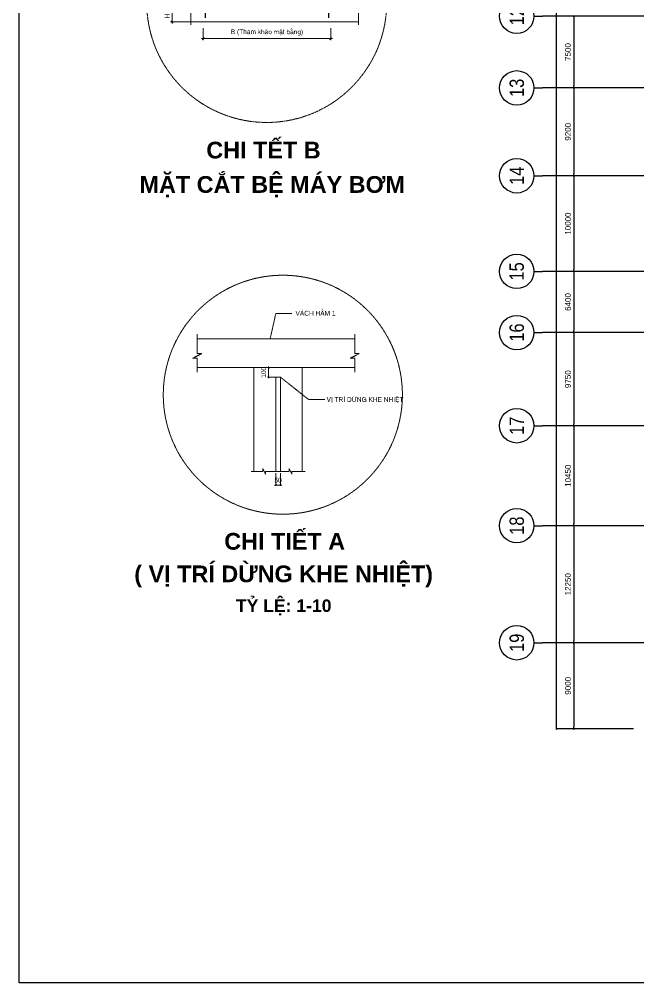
# Model space of a CAD drawing. Header units: millimetres. Extents: x 3718783 to 4027851, y 882487 to 1100782.
# Drawn here: x 3718783 to 3783429, y 882487 to 983271 of the extents above; entities that cross this region are included whole.
import ezdxf
from ezdxf.enums import TextEntityAlignment as Align

# ---------------------------------------------------------------- set-up
doc = ezdxf.new("R2010")
doc.units = ezdxf.units.MM
doc.header["$LTSCALE"] = 200
doc.header["$MEASUREMENT"] = 0
for name, pattern in [('CENTER', [2, 1.25, -0.25, 0.25, -0.25]), ('CHG_XX_Cot_Ham 1$0$MB_Luoi truc$0$Center101', [13, 10, -1, 1, -1]), ('CHG_XX_Luoi truc$0$MB_Luoi truc$0$Center101', [13, 10, -1, 1, -1]), ('HIDDEN', [0.375, 0.25, -0.125])]:
    doc.linetypes.add(name, pattern=pattern)
doc.layers.get('Defpoints').update_dxf_attribs({"color": 14, "lineweight": 0})
for name, color, linetype in [('CHG_XX_Cot_Ham 1$0$mb_cot tang 1-3$0$Concrete Line', 6, 'Continuous'), ('CHG_XX_Luoi truc$0$Grid', 34, 'Continuous'), ('CHG_XX_Luoi truc$0$Grid Line', 251, 'CHG_XX_Luoi truc$0$MB_Luoi truc$0$Center101'), ('DTE-MEP-E-SLAB TEXT', 6, 'Continuous'), ('mb_cot tang 1-3$0$Concrete Line', 6, 'Continuous'), ('TEXT P X', 1, 'Continuous')]:
    doc.layers.add(name, color=color, linetype=linetype)
for name, color, linetype, lineweight in [('CHG_XX_Cot_Ham 1$0$MB_Luoi truc$0$Dim 300', 1, 'Continuous', 5), ('CHG_XX_Cot_Ham 1$0$MB_Luoi truc$0$Grid Line', 251, 'CHG_XX_Cot_Ham 1$0$MB_Luoi truc$0$Center101', 9), ('CHG_XX_Damsan_Ham 1$0$DGIONG', 4, 'Continuous', 13), ('CHUNHO', 7, 'CENTER', 13), ('CHUTO', 51, 'Continuous', 15), ('DBAO', 3, 'Continuous', 13), ('DGIONG', 4, 'Continuous', 13), ('DMo', 254, 'HIDDEN', 9), ('KTH', 154, 'Continuous', 9), ('STICK', 1, 'Continuous', 9)]:
    doc.layers.add(name, color=color, linetype=linetype, lineweight=lineweight)
doc.styles.add('ArialB', font='arialbd.ttf')
doc.styles.add('CHG_XX_Cot_Ham 1$0$MB_Luoi truc$0$Arial_C', font='arial.ttf')
doc.styles.add('CHG_XX_Luoi truc$0$MB_Luoi truc$0$Grid A-F$0$VNI-HelveCB', font='VHELVCB_0.TTF')
doc.styles.add('Star-HelCon', font='VHELVCN_0.TTF')
doc.styles.add('TTP-HelCon', font='VHELVCN_0.TTF')
doc.dimstyles.new('CHG_XX_Cot_Ham 1$0$MB_Luoi truc$0$Dim 300 (A1-A2)', dxfattribs={"dimscale": 300, "dimtxt": 2, "dimasz": 0.7, "dimexe": 0, "dimexo": 1, "dimgap": 1, "dimtad": 1, "dimdec": 0, "dimzin": 12, "dimdsep": 46, "dimtxsty": 'CHG_XX_Cot_Ham 1$0$MB_Luoi truc$0$Arial_C', "dimblk": 'CHG_XX_Cot_Ham 1$0$MB_Luoi truc$0$_Dot', "dimcen": 1, "dimclrd": 256, "dimclre": 256, "dimclrt": 3, "dimadec": 0, "dimazin": 0, "dimtfac": 1, "dimtdec": 0, "dimtix": 1, "dimtmove": 2, "dimatfit": 3, "dimldrblk": 'CHG_XX_Cot_Ham 1$0$MB_Luoi truc$0$HTT Arrow 30', "dimfxl": 1, "dimtolj": 1, "dimtzin": 0, "dimarcsym": 0})
doc.dimstyles.new('Star-100', dxfattribs={"dimscale": 100, "dimtxt": 2, "dimasz": 1, "dimexe": 1, "dimexo": 0.0625, "dimgap": 0.5, "dimtad": 0, "dimdec": 0, "dimrnd": 1, "dimdsep": 46, "dimtxsty": 'Star-HelCon', "dimblk": 'Stick', "dimcen": 0, "dimdle": 1.5, "dimclrd": 256, "dimclre": 256, "dimclrt": 7, "dimadec": 0, "dimazin": 0, "dimtfac": 1, "dimtdec": 0, "dimtix": 1, "dimtmove": 2, "dimatfit": 0, "dimfxl": 1, "dimtvp": 1, "dimtolj": 1, "dimtzin": 0, "dimarcsym": 1})
doc.dimstyles.new('TTP-100', dxfattribs={"dimscale": 100, "dimtxt": 5, "dimasz": 1, "dimexe": 1, "dimexo": 0, "dimgap": 0.09, "dimtad": 0, "dimdec": 4, "dimrnd": 1, "dimdsep": 46, "dimtxsty": 'TTP-HelCon', "dimblk": 'Stick', "dimcen": 0.09, "dimdle": 1.5, "dimclrd": 256, "dimclre": 256, "dimclrt": 7, "dimadec": 0, "dimazin": 0, "dimtfac": 1, "dimtdec": 4, "dimtix": 1, "dimtmove": 0, "dimatfit": 3, "dimfxl": 1, "dimtvp": 1, "dimtolj": 1, "dimtzin": 0, "dimlwd": -1, "dimlwe": -1, "dimarcsym": 1})

# ---------------------------------------------------------------- blocks, each defined once
blk = doc.blocks.new('Stick')
at = {"layer": 'STICK'}
h = blk.add_hatch(color=256, dxfattribs=at)
edge = h.paths.add_edge_path()
edge.add_line((0.3, 0.5), (-0.5, -0.3))
edge.add_arc((-0.4, -0.4), 0.141, 135, 315)
edge.add_line((-0.3, -0.5), (0.5, 0.3))
edge.add_arc((0.4, 0.4), 0.141, 315, 495)
blk.add_line((1, 0), (-1, 0), dxfattribs=at)
blk.add_lwpolyline([(0.3, 0.5), (-0.5, -0.3, 1), (-0.3, -0.5), (0.5, 0.3, 1), (0.3, 0.5, 1)], format="xyb", dxfattribs=at)
blk = doc.blocks.new('*D20')
at = {"layer": 'Defpoints', "color": 0, "transparency": 16777216}
for p in [(3736692, 951591), (3738641, 951591), (3738641, 950091)]:
    blk.add_point(p, dxfattribs=at)
at = {"layer": 'KTH', "lineweight": -2, "transparency": 16777216}
for p, q in [((3738635, 951591), (3736592, 951591)), ((3736692, 950191), (3736692, 951491)), ((3738635, 950091), (3736592, 950091))]:
    blk.add_line(p, q, dxfattribs=at)
at = {"layer": 'KTH', "lineweight": -2, "transparency": 16777216, "xscale": 100, "yscale": 100, "zscale": 100}
for p, rotation in [((3736692, 951591), 90), ((3736692, 950091), 270)]:
    blk.add_blockref('Stick', p, dxfattribs=dict(at, rotation=rotation))
at = {"layer": 'KTH', "color": 7, "transparency": 16777216, "insert": (3736385, 950841), "char_height": 300, "attachment_point": 5, "rotation": 90, "style": 'Star-HelCon'}
blk.add_mtext('\\A1;300', dxfattribs=at)
blk = doc.blocks.new('*D21')
at = {"layer": 'Defpoints', "color": 0, "transparency": 16777216}
for p in [(3738641, 948202), (3746641, 948202), (3746641, 947539)]:
    blk.add_point(p, dxfattribs=at)
at = {"layer": 'KTH', "lineweight": -2, "transparency": 16777216}
for p, q in [((3738641, 948196), (3738641, 947439)), ((3746641, 948196), (3746641, 947439)), ((3738741, 947539), (3746541, 947539))]:
    blk.add_line(p, q, dxfattribs=at)
at = {"layer": 'KTH', "lineweight": -2, "transparency": 16777216, "xscale": 100, "yscale": 100, "zscale": 100, "rotation": 180}
blk.add_blockref('Stick', (3738641, 947539), dxfattribs=at)
at = {"layer": 'KTH', "lineweight": -2, "transparency": 16777216, "xscale": 100, "yscale": 100, "zscale": 100}
blk.add_blockref('Stick', (3746641, 947539), dxfattribs=at)
at = {"layer": 'KTH', "color": 7, "transparency": 16777216, "insert": (3742641, 947925), "char_height": 300, "attachment_point": 5, "style": 'Star-HelCon'}
blk.add_mtext('\\A1;B (Tham khaûo maët baèng)', dxfattribs=at)
blk = doc.blocks.new('*D22')
at = {"layer": 'Defpoints', "color": 0, "transparency": 16777216}
for p in [(3737403, 950091), (3736692, 948591), (3738201, 948591)]:
    blk.add_point(p, dxfattribs=at)
at = {"layer": 'KTH', "lineweight": -2, "transparency": 16777216}
for p, q in [((3737397, 950091), (3736592, 950091)), ((3736692, 949991), (3736692, 948691)), ((3738195, 948591), (3736592, 948591))]:
    blk.add_line(p, q, dxfattribs=at)
at = {"layer": 'KTH', "lineweight": -2, "transparency": 16777216, "xscale": 100, "yscale": 100, "zscale": 100}
for p, rotation in [((3736692, 950091), 90), ((3736692, 948591), 270)]:
    blk.add_blockref('Stick', p, dxfattribs=dict(at, rotation=rotation))
at = {"layer": 'KTH', "color": 7, "transparency": 16777216, "insert": (3736385, 949341), "char_height": 300, "attachment_point": 5, "rotation": 90, "style": 'Star-HelCon'}
blk.add_mtext('\\A1;H saøn', dxfattribs=at)
blk = doc.blocks.new('*U403')
at = {"layer": 'CHG_XX_Luoi truc$0$Grid', "lineweight": -2}
for p, q in [((0, 441), (0, 438)), ((0, -3), (0, 0))]:
    blk.add_line(p, q, dxfattribs=at)
for centre in [(0, 447), (0, -9)]:
    blk.add_circle(centre, 6, dxfattribs=at)
at = {"layer": 'CHG_XX_Luoi truc$0$Grid Line'}
blk.add_line((0, 0), (0, 438), dxfattribs=at)
at = {"layer": 'CHG_XX_Luoi truc$0$Grid', "lineweight": -2, "style": 'CHG_XX_Luoi truc$0$MB_Luoi truc$0$Grid A-F$0$VNI-HelveCB'}
for tag, p in [('GRIDSUB', (0, 447)), ('GRID', (0, -9))]:
    blk.add_attdef(tag, text='', height=5, dxfattribs=at).set_placement(p, align=Align.MIDDLE)
blk = doc.blocks.new('CHG_XX_Luoi truc')
at = {"layer": 'CHG_XX_Luoi truc$0$Grid', "xscale": 300.0000000000013, "yscale": 300.0000000000013, "zscale": 300.0000000000013, "rotation": 90}
for p, values in [((110703, 65550), {'GRID': '12', 'GRIDSUB': '12'}), ((110703, 58050), {'GRID': '13', 'GRIDSUB': '13'}), ((110703, 48850), {'GRID': '14', 'GRIDSUB': '14'}), ((110703, 38850), {'GRID': '15', 'GRIDSUB': '15'}), ((110703, 32450), {'GRID': '16', 'GRIDSUB': '16'}), ((110703, 22700), {'GRID': '17', 'GRIDSUB': '17'}), ((110703, 12250), {'GRID': '18', 'GRIDSUB': '18'}), ((110703, 0), {'GRID': '19', 'GRIDSUB': '19'})]:
    blk.add_blockref('*U403', p, dxfattribs=at).add_auto_attribs(values)
blk = doc.blocks.new('CHG_XX_Cot_Ham 1$0$MB_Luoi truc$0$_Dot')
at = {"color": 0, "linetype": 'ByBlock', "lineweight": -2}
blk.add_line((-0.5, 0), (-1, 0), dxfattribs=at)
at = {"color": 0, "linetype": 'ByBlock', "const_width": 0.5}
blk.add_lwpolyline([(-0.25, 0, 1), (0.25, 0, 1)], format="xyb", close=True, dxfattribs=at)
blk = doc.blocks.new('*D384')
at = {"layer": 'CHG_XX_Cot_Ham 1$0$MB_Luoi truc$0$Dim 300', "lineweight": -2, "transparency": 16777216}
for p, q in [((-11200, 65550), (-17432, 65550)), ((-17432, 65340), (-17432, 58260)), ((-11200, 58050), (-17432, 58050))]:
    blk.add_line(p, q, dxfattribs=at)
at = {"layer": 'Defpoints', "color": 0, "transparency": 16777216}
for p in [(-10900, 65550), (-17432, 58050), (-10900, 58050)]:
    blk.add_point(p, dxfattribs=at)
at = {"layer": 'CHG_XX_Cot_Ham 1$0$MB_Luoi truc$0$Dim 300', "lineweight": -2, "transparency": 16777216, "xscale": 210, "yscale": 210, "zscale": 210}
for p, rotation in [((-17432, 65550), 90), ((-17432, 58050), 270)]:
    blk.add_blockref('CHG_XX_Cot_Ham 1$0$MB_Luoi truc$0$_Dot', p, dxfattribs=dict(at, rotation=rotation))
at = {"layer": 'CHG_XX_Cot_Ham 1$0$MB_Luoi truc$0$Dim 300', "color": 3, "transparency": 16777216, "insert": (-18039, 61800), "char_height": 600, "attachment_point": 5, "rotation": 90, "style": 'CHG_XX_Cot_Ham 1$0$MB_Luoi truc$0$Arial_C'}
blk.add_mtext('\\A1;7500', dxfattribs=at)
blk = doc.blocks.new('CHG_XX_Cot_Ham 1$0$MB_Luoi truc$0$HTT Arrow 30')
blk.add_hatch(color=256).paths.add_polyline_path([(-2.5, 0.375), (-2.5, -0.375), (0, 0)])
at = {"color": 0, "linetype": 'ByBlock', "lineweight": -2}
for p, q in [((0, 0), (-2.5, 0.375)), ((-2.5, -0.375), (-2.5, 0.375)), ((0, 0), (-2.5, -0.375))]:
    blk.add_line(p, q, dxfattribs=at)
blk = doc.blocks.new('*D385')
at = {"layer": 'CHG_XX_Cot_Ham 1$0$MB_Luoi truc$0$Dim 300', "lineweight": -2, "transparency": 16777216}
for p, q in [((-11200, 58050), (-17432, 58050)), ((-17432, 57840), (-17432, 49060)), ((-11200, 48850), (-17432, 48850))]:
    blk.add_line(p, q, dxfattribs=at)
at = {"layer": 'Defpoints', "color": 0, "transparency": 16777216}
for p in [(-10900, 58050), (-17432, 48850), (-10900, 48850)]:
    blk.add_point(p, dxfattribs=at)
at = {"layer": 'CHG_XX_Cot_Ham 1$0$MB_Luoi truc$0$Dim 300', "lineweight": -2, "transparency": 16777216, "xscale": 210, "yscale": 210, "zscale": 210}
for p, rotation in [((-17432, 58050), 90), ((-17432, 48850), 270)]:
    blk.add_blockref('CHG_XX_Cot_Ham 1$0$MB_Luoi truc$0$_Dot', p, dxfattribs=dict(at, rotation=rotation))
at = {"layer": 'CHG_XX_Cot_Ham 1$0$MB_Luoi truc$0$Dim 300', "color": 3, "transparency": 16777216, "insert": (-18039, 53450), "char_height": 600, "attachment_point": 5, "rotation": 90, "style": 'CHG_XX_Cot_Ham 1$0$MB_Luoi truc$0$Arial_C'}
blk.add_mtext('\\A1;9200', dxfattribs=at)
blk = doc.blocks.new('*D386')
at = {"layer": 'CHG_XX_Cot_Ham 1$0$MB_Luoi truc$0$Dim 300', "lineweight": -2, "transparency": 16777216}
for p, q in [((-11200, 48850), (-17432, 48850)), ((-17432, 48640), (-17432, 39060)), ((-11200, 38850), (-17432, 38850))]:
    blk.add_line(p, q, dxfattribs=at)
at = {"layer": 'Defpoints', "color": 0, "transparency": 16777216}
for p in [(-10900, 48850), (-17432, 38850), (-10900, 38850)]:
    blk.add_point(p, dxfattribs=at)
at = {"layer": 'CHG_XX_Cot_Ham 1$0$MB_Luoi truc$0$Dim 300', "lineweight": -2, "transparency": 16777216, "xscale": 210, "yscale": 210, "zscale": 210}
for p, rotation in [((-17432, 48850), 90), ((-17432, 38850), 270)]:
    blk.add_blockref('CHG_XX_Cot_Ham 1$0$MB_Luoi truc$0$_Dot', p, dxfattribs=dict(at, rotation=rotation))
at = {"layer": 'CHG_XX_Cot_Ham 1$0$MB_Luoi truc$0$Dim 300', "color": 3, "transparency": 16777216, "insert": (-18039, 43850), "char_height": 600, "attachment_point": 5, "rotation": 90, "style": 'CHG_XX_Cot_Ham 1$0$MB_Luoi truc$0$Arial_C'}
blk.add_mtext('\\A1;10000', dxfattribs=at)
blk = doc.blocks.new('*D387')
at = {"layer": 'CHG_XX_Cot_Ham 1$0$MB_Luoi truc$0$Dim 300', "lineweight": -2, "transparency": 16777216}
for p, q in [((-11200, 38850), (-17432, 38850)), ((-17432, 38640), (-17432, 32660)), ((-11200, 32450), (-17432, 32450))]:
    blk.add_line(p, q, dxfattribs=at)
at = {"layer": 'Defpoints', "color": 0, "transparency": 16777216}
for p in [(-10900, 38850), (-17432, 32450), (-10900, 32450)]:
    blk.add_point(p, dxfattribs=at)
at = {"layer": 'CHG_XX_Cot_Ham 1$0$MB_Luoi truc$0$Dim 300', "lineweight": -2, "transparency": 16777216, "xscale": 210, "yscale": 210, "zscale": 210}
for p, rotation in [((-17432, 38850), 90), ((-17432, 32450), 270)]:
    blk.add_blockref('CHG_XX_Cot_Ham 1$0$MB_Luoi truc$0$_Dot', p, dxfattribs=dict(at, rotation=rotation))
at = {"layer": 'CHG_XX_Cot_Ham 1$0$MB_Luoi truc$0$Dim 300', "color": 3, "transparency": 16777216, "insert": (-18039, 35650), "char_height": 600, "attachment_point": 5, "rotation": 90, "style": 'CHG_XX_Cot_Ham 1$0$MB_Luoi truc$0$Arial_C'}
blk.add_mtext('\\A1;6400', dxfattribs=at)
blk = doc.blocks.new('*D388')
at = {"layer": 'CHG_XX_Cot_Ham 1$0$MB_Luoi truc$0$Dim 300', "lineweight": -2, "transparency": 16777216}
for p, q in [((-11200, 32450), (-17432, 32450)), ((-17432, 32240), (-17432, 22910)), ((-11200, 22700), (-17432, 22700))]:
    blk.add_line(p, q, dxfattribs=at)
at = {"layer": 'Defpoints', "color": 0, "transparency": 16777216}
for p in [(-10900, 32450), (-17432, 22700), (-10900, 22700)]:
    blk.add_point(p, dxfattribs=at)
at = {"layer": 'CHG_XX_Cot_Ham 1$0$MB_Luoi truc$0$Dim 300', "lineweight": -2, "transparency": 16777216, "xscale": 210, "yscale": 210, "zscale": 210}
for p, rotation in [((-17432, 32450), 90), ((-17432, 22700), 270)]:
    blk.add_blockref('CHG_XX_Cot_Ham 1$0$MB_Luoi truc$0$_Dot', p, dxfattribs=dict(at, rotation=rotation))
at = {"layer": 'CHG_XX_Cot_Ham 1$0$MB_Luoi truc$0$Dim 300', "color": 3, "transparency": 16777216, "insert": (-18039, 27575), "char_height": 600, "attachment_point": 5, "rotation": 90, "style": 'CHG_XX_Cot_Ham 1$0$MB_Luoi truc$0$Arial_C'}
blk.add_mtext('\\A1;9750', dxfattribs=at)
blk = doc.blocks.new('*D389')
at = {"layer": 'CHG_XX_Cot_Ham 1$0$MB_Luoi truc$0$Dim 300', "lineweight": -2, "transparency": 16777216}
for p, q in [((-11200, 22700), (-17432, 22700)), ((-17432, 22490), (-17432, 12460)), ((-11200, 12250), (-17432, 12250))]:
    blk.add_line(p, q, dxfattribs=at)
at = {"layer": 'Defpoints', "color": 0, "transparency": 16777216}
for p in [(-10900, 22700), (-17432, 12250), (-10900, 12250)]:
    blk.add_point(p, dxfattribs=at)
at = {"layer": 'CHG_XX_Cot_Ham 1$0$MB_Luoi truc$0$Dim 300', "lineweight": -2, "transparency": 16777216, "xscale": 210, "yscale": 210, "zscale": 210}
for p, rotation in [((-17432, 22700), 90), ((-17432, 12250), 270)]:
    blk.add_blockref('CHG_XX_Cot_Ham 1$0$MB_Luoi truc$0$_Dot', p, dxfattribs=dict(at, rotation=rotation))
at = {"layer": 'CHG_XX_Cot_Ham 1$0$MB_Luoi truc$0$Dim 300', "color": 3, "transparency": 16777216, "insert": (-18039, 17475), "char_height": 600, "attachment_point": 5, "rotation": 90, "style": 'CHG_XX_Cot_Ham 1$0$MB_Luoi truc$0$Arial_C'}
blk.add_mtext('\\A1;10450', dxfattribs=at)
blk = doc.blocks.new('*D390')
at = {"layer": 'CHG_XX_Cot_Ham 1$0$MB_Luoi truc$0$Dim 300', "lineweight": -2, "transparency": 16777216}
for p, q in [((-11200, 12250), (-17432, 12250)), ((-17432, 12040), (-17432, 210)), ((-11200, 0), (-17432, 0))]:
    blk.add_line(p, q, dxfattribs=at)
at = {"layer": 'Defpoints', "color": 0, "transparency": 16777216}
for p in [(-10900, 12250), (-17432, 0), (-10900, 0)]:
    blk.add_point(p, dxfattribs=at)
at = {"layer": 'CHG_XX_Cot_Ham 1$0$MB_Luoi truc$0$Dim 300', "lineweight": -2, "transparency": 16777216, "xscale": 210, "yscale": 210, "zscale": 210}
for p, rotation in [((-17432, 12250), 90), ((-17432, 0), 270)]:
    blk.add_blockref('CHG_XX_Cot_Ham 1$0$MB_Luoi truc$0$_Dot', p, dxfattribs=dict(at, rotation=rotation))
at = {"layer": 'CHG_XX_Cot_Ham 1$0$MB_Luoi truc$0$Dim 300', "color": 3, "transparency": 16777216, "insert": (-18039, 6125), "char_height": 600, "attachment_point": 5, "rotation": 90, "style": 'CHG_XX_Cot_Ham 1$0$MB_Luoi truc$0$Arial_C'}
blk.add_mtext('\\A1;12250', dxfattribs=at)
blk = doc.blocks.new('*D391')
at = {"layer": 'CHG_XX_Cot_Ham 1$0$MB_Luoi truc$0$Dim 300', "lineweight": -2, "transparency": 16777216}
for p, q in [((-11200, 163400), (-19232, 163400)), ((-19232, -8790), (-19232, 163190)), ((-11200, -9000), (-19232, -9000))]:
    blk.add_line(p, q, dxfattribs=at)
at = {"layer": 'Defpoints', "color": 0, "transparency": 16777216}
for p in [(-19232, 163400), (-10900, 163400), (-10900, -9000)]:
    blk.add_point(p, dxfattribs=at)
at = {"layer": 'CHG_XX_Cot_Ham 1$0$MB_Luoi truc$0$Dim 300', "lineweight": -2, "transparency": 16777216, "xscale": 210, "yscale": 210, "zscale": 210}
for p, rotation in [((-19232, 163400), 90), ((-19232, -9000), 270)]:
    blk.add_blockref('CHG_XX_Cot_Ham 1$0$MB_Luoi truc$0$_Dot', p, dxfattribs=dict(at, rotation=rotation))
at = {"layer": 'CHG_XX_Cot_Ham 1$0$MB_Luoi truc$0$Dim 300', "color": 3, "transparency": 16777216, "insert": (-19839, 77200), "char_height": 600, "attachment_point": 5, "rotation": 90, "style": 'CHG_XX_Cot_Ham 1$0$MB_Luoi truc$0$Arial_C'}
blk.add_mtext('\\A1;172400', dxfattribs=at)
blk = doc.blocks.new('*D392')
at = {"layer": 'CHG_XX_Cot_Ham 1$0$MB_Luoi truc$0$Dim 300', "lineweight": -2, "transparency": 16777216}
for p, q in [((-11200, 0), (-17432, 0)), ((-17432, -210), (-17432, -8790)), ((-11200, -9000), (-17432, -9000))]:
    blk.add_line(p, q, dxfattribs=at)
at = {"layer": 'Defpoints', "color": 0, "transparency": 16777216}
for p in [(-10900, 0), (-17432, -9000), (-10900, -9000)]:
    blk.add_point(p, dxfattribs=at)
at = {"layer": 'CHG_XX_Cot_Ham 1$0$MB_Luoi truc$0$Dim 300', "lineweight": -2, "transparency": 16777216, "xscale": 210, "yscale": 210, "zscale": 210}
for p, rotation in [((-17432, 0), 90), ((-17432, -9000), 270)]:
    blk.add_blockref('CHG_XX_Cot_Ham 1$0$MB_Luoi truc$0$_Dot', p, dxfattribs=dict(at, rotation=rotation))
at = {"layer": 'CHG_XX_Cot_Ham 1$0$MB_Luoi truc$0$Dim 300', "color": 3, "transparency": 16777216, "insert": (-18039, -4500), "char_height": 600, "attachment_point": 5, "rotation": 90, "style": 'CHG_XX_Cot_Ham 1$0$MB_Luoi truc$0$Arial_C'}
blk.add_mtext('\\A1;9000', dxfattribs=at)
blk = doc.blocks.new('*D23')
at = {"layer": 'Defpoints', "color": 0, "transparency": 16777216}
for p in [(3745609, 935784), (3746072, 935784), (3746072, 934550)]:
    blk.add_point(p, dxfattribs=at)
at = {"layer": 'DMo', "transparency": 16777216}
for p, q in [((3745609, 935784), (3745609, 934450)), ((3746072, 935784), (3746072, 934450)), ((3745509, 934550), (3745409, 934550)), ((3745609, 934550), (3746072, 934550)), ((3746172, 934550), (3746272, 934550))]:
    blk.add_line(p, q, dxfattribs=at)
at = {"layer": 'DMo', "transparency": 16777216, "xscale": 100, "yscale": 100, "zscale": 100}
blk.add_blockref('Stick', (3745609, 934550), dxfattribs=at)
at = {"layer": 'DMo', "transparency": 16777216, "xscale": 100, "yscale": 100, "zscale": 100, "rotation": 180}
blk.add_blockref('Stick', (3746072, 934550), dxfattribs=at)
at = {"layer": 'DMo', "color": 7, "transparency": 16777216, "insert": (3745841, 935061), "char_height": 500, "attachment_point": 5, "style": 'TTP-HelCon'}
blk.add_mtext('\\A1;50', dxfattribs=at)
blk = doc.blocks.new('*D24')
at = {"layer": 'Defpoints', "color": 0, "transparency": 16777216}
for p in [(3744838, 946838), (3745609, 946838), (3745609, 945838)]:
    blk.add_point(p, dxfattribs=at)
at = {"layer": 'DMo', "transparency": 16777216}
for p, q in [((3745609, 946838), (3744738, 946838)), ((3744838, 945938), (3744838, 946738)), ((3745609, 945838), (3744738, 945838))]:
    blk.add_line(p, q, dxfattribs=at)
at = {"layer": 'DMo', "transparency": 16777216, "xscale": 100, "yscale": 100, "zscale": 100}
for p, rotation in [((3744838, 946838), 90), ((3744838, 945838), 270)]:
    blk.add_blockref('Stick', p, dxfattribs=dict(at, rotation=rotation))
at = {"layer": 'DMo', "color": 7, "transparency": 16777216, "insert": (3744327, 946338), "char_height": 500, "attachment_point": 5, "rotation": 90, "style": 'TTP-HelCon'}
blk.add_mtext('\\A1;100', dxfattribs=at)
blk = doc.blocks.new('2')
at = {"layer": 'DTE-MEP-E-SLAB TEXT', "ltscale": 0.5}
h = blk.add_hatch(color=2, dxfattribs=at)
h.dxf.hatch_style = 1
h.paths.add_polyline_path([(3738932.1, 951325, 1), (3739082.1, 951325, 1)])
h = blk.add_hatch(color=2, dxfattribs=at)
h.dxf.hatch_style = 1
h.paths.add_polyline_path([(3739932.1, 951325, 1), (3740082.1, 951325, 1)])
h = blk.add_hatch(color=2, dxfattribs=at)
h.dxf.hatch_style = 1
h.paths.add_polyline_path([(3740932.1, 951325, 1), (3741082.1, 951325, 1)])
h = blk.add_hatch(color=2, dxfattribs=at)
h.dxf.hatch_style = 1
h.paths.add_polyline_path([(3741932.1, 951325, 1), (3742082.1, 951325, 1)])
h = blk.add_hatch(color=2, dxfattribs=at)
h.dxf.hatch_style = 1
h.paths.add_polyline_path([(3742932.1, 951325, 1), (3743082.1, 951325, 1)])
h = blk.add_hatch(color=2, dxfattribs=at)
h.dxf.hatch_style = 1
h.paths.add_polyline_path([(3743932.1, 951325, 1), (3744082.1, 951325, 1)])
h = blk.add_hatch(color=2, dxfattribs=at)
h.dxf.hatch_style = 1
h.paths.add_polyline_path([(3744932.1, 951325, 1), (3745082.1, 951325, 1)])
h = blk.add_hatch(color=2, dxfattribs=at)
h.dxf.hatch_style = 1
h.paths.add_polyline_path([(3745932.1, 951325, 1), (3746082.1, 951325, 1)])
at = {"layer": 'DBAO'}
for p, q in [((3746641, 951591.5), (3738641, 951591.5)), ((3738641, 951591.5), (3738641, 950091.5)), ((3746641, 951591.5), (3746641, 950091.5)), ((3738641, 951151.5), (3738641, 950091.5)), ((3738641, 950091.5), (3737855, 950091.5)), ((3748389.7, 950091.5), (3746641, 950091.5)), ((3748389.7, 948591.5), (3737855, 948591.5))]:
    blk.add_line(p, q, dxfattribs=at)
at = {"layer": 'DGIONG'}
for p, q in [((3739992.1, 952634.6), (3739992.1, 951325)), ((3743492.2, 952751.1), (3743492.2, 951441.5))]:
    blk.add_line(p, q, dxfattribs=at)
at = {"layer": 'DGIONG', "linetype": 'HIDDEN', "ltscale": 1000}
blk.add_line((3738634.8, 950091.5), (3746641, 950091.5), dxfattribs=at)
at = {"layer": 'DGIONG', "linetype": 'ByBlock'}
for points in [[(3741424.1, 952634.6), (3739992.1, 952634.6)], [(3744924.2, 952751.1), (3743492.2, 952751.1)]]:
    blk.add_lwpolyline(points, dxfattribs=at)
at = {"layer": 'DMo'}
blk.add_circle((3742623.4, 949804.8), 7525, dxfattribs=at)
at = {"layer": 'DTE-MEP-E-SLAB TEXT', "color": 2, "ltscale": 0.5}
for p, q in [((3738791, 948855.3), (3738791, 951426.5)), ((3738806, 951441.5), (3746491, 951441.5)), ((3746491, 951441.5), (3746491, 948855.3))]:
    blk.add_line(p, q, dxfattribs=at)
for points in [[(3738932.1, 951325, 1), (3739082.1, 951325, 1)], [(3739932.1, 951325, 1), (3740082.1, 951325, 1)], [(3740932.1, 951325, 1), (3741082.1, 951325, 1)], [(3741932.1, 951325, 1), (3742082.1, 951325, 1)], [(3742932.1, 951325, 1), (3743082.1, 951325, 1)], [(3743932.1, 951325, 1), (3744082.1, 951325, 1)], [(3744932.1, 951325, 1), (3745082.1, 951325, 1)], [(3745932.1, 951325, 1), (3746082.1, 951325, 1)]]:
    blk.add_lwpolyline(points, format="xyb", close=True, dxfattribs=at)
blk.add_arc((3738806, 951426.5), 15, 90, 180, dxfattribs=at)
at = {"layer": 'KTH'}
for points in [[(3737855, 948404), (3737855, 949191.5), (3737667.5, 949191.5), (3738042.5, 949379), (3737855, 949379), (3737855, 950279)], [(3748389.7, 948404), (3748389.7, 949191.5), (3748202.2, 949191.5), (3748577.2, 949379), (3748389.7, 949379), (3748389.7, 950279)]]:
    blk.add_lwpolyline(points, dxfattribs=at)
at = {"layer": 'CHUNHO', "style": 'Star-HelCon'}
for p in [(3740752.3, 952924.2), (3744252.4, 953040.7)]:
    blk.add_text('Þ12a200', height=300, dxfattribs=at).set_placement(p, align=Align.MIDDLE)
at = {"layer": 'KTH'}
for base, p1, p2, text, picture, middle in [((3736691.7, 951591.5), (3738641, 950091.5), (3738641, 951591.5), '300', '*D20', (3736385.3, 950841.5)), ((3736691.7, 948591.5), (3737402.9, 950091.5), (3738201.3, 948591.5), 'H saøn', '*D22', (3736385.3, 949341.5))]:
    dim = blk.add_linear_dim(base=base, p1=p1, p2=p2, angle=90, text=text, dimstyle='Star-100', override={"dimtxt": 3}, dxfattribs=at)
    dim.commit()
    dim.dimension.update_dxf_attribs({"geometry": picture, "text_midpoint": middle})
dim = blk.add_linear_dim(base=(3746641, 947538.5), p1=(3738641, 948202.3), p2=(3746641, 948202.3), text='B (Tham khaûo maët baèng)', dimstyle='Star-100', override={"dimtxt": 3}, dxfattribs=at)
dim.commit()
dim.dimension.update_dxf_attribs({"geometry": '*D21', "text_midpoint": (3742641, 947924.9)})
blk = doc.blocks.new('CHG_XX_Cot_Ham 1')
at = {"layer": 'CHG_XX_Cot_Ham 1$0$MB_Luoi truc$0$Grid Line'}
blk.add_line((110702.9, 0), (-20697.1, 0), dxfattribs=at)
at = {"layer": 'CHG_XX_Cot_Ham 1$0$mb_cot tang 1-3$0$Concrete Line'}
blk.add_blockref('CHG_XX_Luoi truc', (0, 0), dxfattribs=at)
at = {"layer": 'CHG_XX_Cot_Ham 1$0$MB_Luoi truc$0$Dim 300'}
for base, p1, p2, picture, middle in [((-19232.2, 163400), (-10900, -9000), (-10900, 163400), '*D391', (-19838.5, 77200)), ((-17432.2, 58050), (-10900, 65550), (-10900, 58050), '*D384', (-18038.5, 61800)), ((-17432.2, 48850), (-10900, 58050), (-10900, 48850), '*D385', (-18038.5, 53450)), ((-17432.2, 38850), (-10900, 48850), (-10900, 38850), '*D386', (-18038.5, 43850)), ((-17432.2, 32450), (-10900, 38850), (-10900, 32450), '*D387', (-18038.5, 35650)), ((-17432.2, 22700), (-10900, 32450), (-10900, 22700), '*D388', (-18038.5, 27575)), ((-17432.2, 12250), (-10900, 22700), (-10900, 12250), '*D389', (-18038.5, 17475)), ((-17432.2, 0), (-10900, 12250), (-10900, 0), '*D390', (-18038.5, 6125)), ((-17432.2, -9000), (-10900, 0), (-10900, -9000), '*D392', (-18038.5, -4500))]:
    dim = blk.add_linear_dim(base=base, p1=p1, p2=p2, angle=90, dimstyle='CHG_XX_Cot_Ham 1$0$MB_Luoi truc$0$Dim 300 (A1-A2)', dxfattribs=at)
    dim.commit()
    dim.dimension.update_dxf_attribs({"geometry": picture, "text_midpoint": middle})
blk = doc.blocks.new('CHG_XX_Damsan_Ham 1', base_point=(3089256, -609981))
at = {"layer": 'CHG_XX_Damsan_Ham 1$0$DGIONG'}
blk.add_blockref('CHG_XX_Cot_Ham 1', (0, 0), dxfattribs=at)

msp = doc.modelspace()

# ---------------------------------------------------------------- linework, layer by layer
at = {"layer": 'DBAO'}
for p, q in [((3737373.24787, 949838.4755), (3753844.62312, 949838.4755)), ((3737373.24787, 946838.20225), (3753844.62312, 946838.20225)), ((3743316.783, 946838.20225), (3743316.783, 935976.94325)), ((3748364.733, 946838.20225), (3748364.733, 935976.94325)), ((3745609.042, 945838.20225), (3745609.042, 936017.42525)), ((3745609.042, 945838.20225), (3746072.474, 945838.20225)), ((3746072.474, 945838.20225), (3746072.474, 935976.94325))]:
    msp.add_line(p, q, dxfattribs=at)
at = {"layer": 'DMo'}
for points in [[(3737373.24787, 950321.75966), (3737373.24787, 948291.9662), (3737856.53203, 948291.9662), (3736889.96372, 947808.68204), (3737373.24787, 947808.68204), (3737373.24787, 946354.91809)], [(3753844.62312, 950321.75966), (3753844.62312, 948291.9662), (3754327.90728, 948291.9662), (3753361.33897, 947808.68204), (3753844.62312, 947808.68204), (3753844.62312, 946354.91809)], [(3743030.25062, 935976.94325), (3744233.6866, 935976.94325), (3744233.6866, 936263.47562), (3744520.21897, 935690.41087), (3744520.21897, 935976.94325), (3745895.57437, 935976.94325)], [(3745785.94162, 935976.94325), (3746989.3776, 935976.94325), (3746989.3776, 936263.47562), (3747275.90998, 935690.41087), (3747275.90998, 935976.94325), (3748651.26537, 935976.94325)]]:
    msp.add_lwpolyline(points, dxfattribs=at)
msp.add_circle((3746333.2625, 943997.4625), 12496.522, dxfattribs=at)
at = {"layer": 'TEXT P X'}
msp.add_lwpolyline([(3718783.10303, 1100782.32974), (4027850.60312, 1100782.32974), (4027850.60312, 882487.32968), (3718783.10303, 882487.32968)], close=True, dxfattribs=at)

# ---------------------------------------------------------------- block references
at = {"layer": 'DMo'}
msp.add_blockref('CHG_XX_Damsan_Ham 1', (6883434.59583, 308064.69934), dxfattribs=at)
at = {"layer": 'KTH', "xscale": 1.666666666666667, "yscale": 1.666666666666667, "zscale": 1.666666666666667}
msp.add_blockref('2', (-2493059.35132, -597988.36255), dxfattribs=at)
at = {"layer": 'mb_cot tang 1-3$0$Concrete Line'}
msp.add_blockref('CHG_XX_Cot_Ham 1', (3794178.65102, 918045.71079), dxfattribs=at)
msp.add_blockref('CHG_XX_Cot_Ham 1', (3794178.65102, 918045.71079), dxfattribs=at)

# ---------------------------------------------------------------- texts
at = {"layer": 'CHUTO', "color": 7, "style": 'ArialB'}
for s, height, p in [('CHI TẾT B', 1750, (3744310.49499, 968185.734)), ('MẶT CẮT BỆ MÁY BƠM', 1750, (3745227.48366, 964589.35217)), ('CHI TIẾT A', 1750, (3746525.48997, 927261.7731)), ('( VỊ TRÍ DỪNG KHE NHIỆT)', 1750, (3746415.66047, 923857.3326)), ('( VỊ TRÍ DỪNG KHE NHIỆT)', 1750, (3746415.66047, 923857.3326)), ('TỶ LỆ: 1-10', 1312.5, (3746425.2981, 920877.1727)), ('TỶ LỆ: 1-10', 1312.5, (3746425.2981, 920877.1727))]:
    msp.add_text(s, height=height, dxfattribs=at).set_placement(p, align=Align.BOTTOM_CENTER)
at = {"layer": 'TEXT P X', "style": 'TTP-HelCon'}
for s, p in [('VAÙCH HAÀM 1', (3747656.07001, 952270.20385)), ('VÒ TRÍ DÖØNG KHE NHIEÄT', (3750906.79314, 943241.2936))]:
    msp.add_text(s, height=500, dxfattribs=at).set_placement(p)

# ---------------------------------------------------------------- dimensions: what is measured, and where the dimension line sits
at = {"layer": 'DMo'}
dim = msp.add_linear_dim(base=(3744837.8265, 946838.20225), p1=(3745609.042, 945838.20225), p2=(3745609.042, 946838.20225), angle=90, text='100', dimstyle='TTP-100', dxfattribs=at)
dim.commit()
dim.dimension.update_dxf_attribs({"geometry": '*D24', "text_midpoint": (3744327.15983, 946338.20225)})
dim = msp.add_linear_dim(base=(3746072.474, 934550.0655), p1=(3745609.042, 935783.624), p2=(3746072.474, 935783.624), text='50', dimstyle='TTP-100', dxfattribs=at)
dim.commit()
dim.dimension.update_dxf_attribs({"geometry": '*D23', "text_midpoint": (3745840.758, 935060.73217)})

# ---------------------------------------------------------------- leaders
for points in [[(3745006.82025, 949838.4755), (3745600.35474, 952500.93968), (3747285.97874, 952500.93968)], [(3746072.474, 945838.20225), (3749039.55437, 943485.10532), (3750725.17837, 943485.10532)]]:
    msp.add_leader(points, dimstyle='TTP-100', override={"dimgap": 0.09, "dimtad": 0, "dimfxl": 3.75, "dimfxlon": 1}, dxfattribs=at)

doc.saveas('drawing.dxf')
